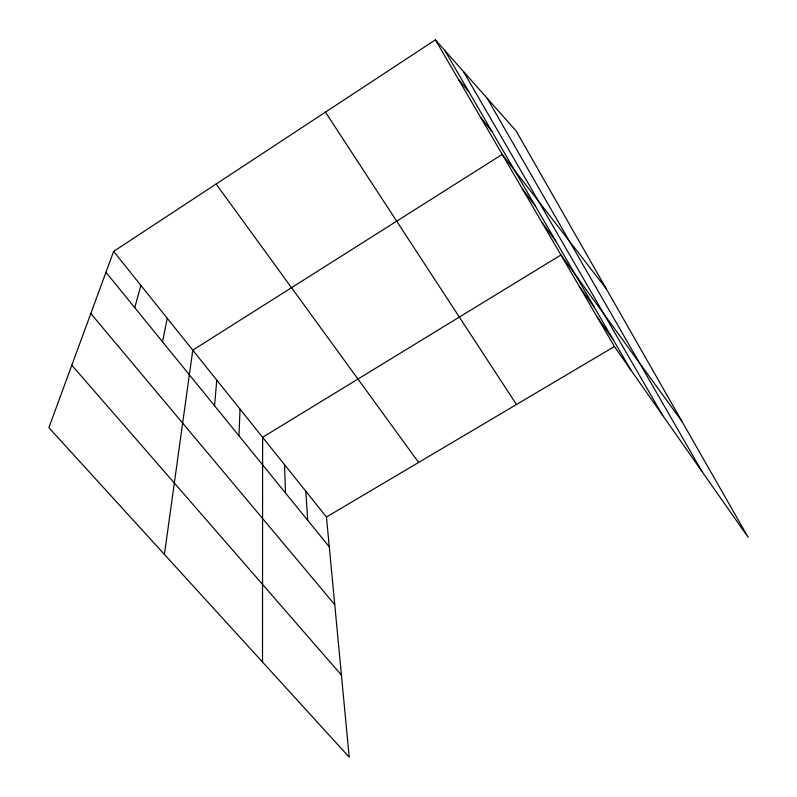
<?xml version="1.0" encoding="UTF-8"?>
<svg xmlns="http://www.w3.org/2000/svg" width="797" height="797" viewBox="0 0 797 797"><rect width="100%" height="100%" fill="white"/><g stroke="black" fill="none" stroke-linecap="round" stroke-linejoin="round"><path stroke-width="1.2" d="M262.512 662.048L262.612 437.314L560.958 254.98L681.833 421.165M238.961 435.79L240.036 409.14M214.552 405.783L216.774 380.109M164.421 554.433L192.774 350.162L502.249 154.399L606.178 288.653M162.508 341.793L167.25 318.312M134.733 307.642L140.89 285.406M113.632 251.394L48.876 427.67L349.196 757.15L326.461 517.004L113.632 251.394L435.391 39.85L516.167 131.007L748.124 537.278L614.407 346.546L435.391 39.85M326.461 517.004L614.407 346.546M71.81 365.225L341.425 675.069M90.808 313.5L334.76 604.644M458.454 79.371L468.885 91.854M105.961 272.265L329.291 546.842M480.73 117.528L492.138 131.784M522.453 189.009L535.574 206.383M542.02 222.522L555.888 241.272M216.117 184.007L418.614 462.449M579.329 286.452L594.542 307.672M597.132 316.957L612.953 339.283M325.445 112.128L516.476 404.527M444.756 50.42L630.786 369.908M463.416 71.481L662.686 415.416M487.116 98.22L701.918 471.366M305.799 491.211L307.732 520.341M284.519 464.661L285.515 493.024"/></g></svg>
